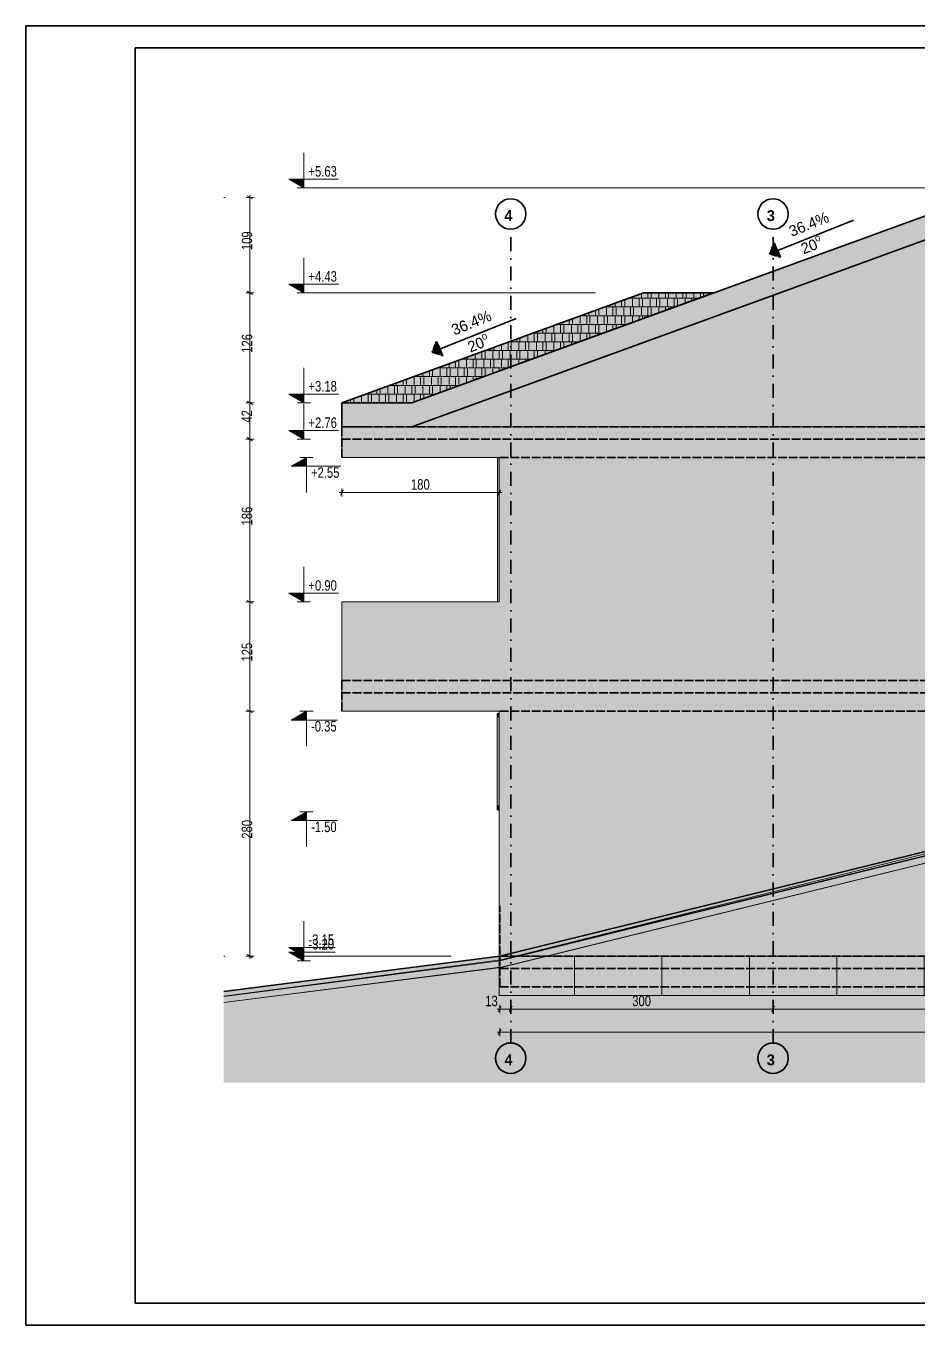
# Model space of a CAD drawing. Extents: x -1929 to 256751, y -18317 to 36108.
# Drawn here: x 167765 to 177970, y 2225 to 17075 of the extents above; entities that cross this region are included whole.
import ezdxf

# ---------------------------------------------------------------- set-up
doc = ezdxf.new("R2010")
doc.units = 0
doc.header["$LTSCALE"] = 5
doc.header["$MEASUREMENT"] = 0
doc.linetypes.add('- Осеви линии', pattern=[670.277762, 317.5, -176.388889, 0, -176.388874])
doc.linetypes.add('- Скирити линии', pattern=[245, 200, -45])
for name, color, linetype, lineweight in [('1', 8, 'Continuous', 13), ('164', 255, 'Continuous', 15), ('41', 7, 'Continuous', 35), ('46', 9, 'Continuous', 35), ('85', 252, 'Continuous', 20)]:
    doc.layers.add(name, color=color, linetype=linetype, lineweight=lineweight)
for name, color, linetype, lineweight, true_color in [('142', 7, 'Continuous', 35, 0x2a2a2a), ('162', 7, 'Continuous', 15, 0xaaaaaa), ('181', 7, 'Continuous', 0, 0xf2eee3), ('61', 7, 'Continuous', 20, 0x6a6a6a), ('65', 7, 'Continuous', 20, 0x4e4e4e), ('87', 7, 'Continuous', 20, 0x6a6a6a), ('88', 7, 'Continuous', 20, 0x5e5e5e), ('89', 7, 'Continuous', 20, 0x111111)]:
    doc.layers.add(name, color=color, linetype=linetype, lineweight=lineweight, true_color=true_color)
doc.layers.add('RGB colored ARCHICAD elements', color=7, linetype='Continuous')
doc.styles.add('GENERATED_STYLE_4', font='arial.ttf')
doc.styles.add('GENERATED_STYLE_5', font='arialbd.ttf')
doc.styles.add('GENERATED_STYLE_6', font='Cambria Math.ttf')

# ---------------------------------------------------------------- blocks, each defined once
blk = doc.blocks.new('*X257')
at = {"layer": '1', "color": 250, "linetype": 'Continuous', "lineweight": 13, "true_color": 0x2a2a2a}
for p, q in [((144.28, 234.74), (137.91, 234.74)), ((138.28, 234.74), (138.28, 234.88)), ((139.02, 234.92), (139.02, 235.15)), ((140.28, 232.75), (140.28, 234.74)), ((140.78, 234.92), (140.78, 235.79)), ((142.28, 234.74), (142.28, 235.97)), ((143.02, 234.92), (143.02, 235.97)), ((152.28, 234.74), (144.28, 234.74)), ((144.28, 234.74), (144.28, 232.75)), ((144.78, 234.92), (144.78, 235.97)), ((146.28, 234.74), (146.28, 235.97)), ((147.02, 234.92), (147.02, 235.97)), ((148.28, 232.75), (148.28, 234.74)), ((148.78, 234.92), (148.78, 235.97)), ((150.28, 234.74), (150.28, 235.97)), ((151.02, 234.92), (151.02, 235.97)), ((153.91, 234.74), (152.28, 234.74)), ((152.28, 234.74), (152.28, 234.15)), ((152.78, 234.92), (152.78, 235.97)), ((154.28, 234.88), (154.28, 235.97)), ((155.02, 235.15), (155.02, 235.97)), ((156.78, 235.79), (156.78, 235.97)), ((130.28, 230.76), (130.28, 231.97)), ((131.02, 230.93), (131.02, 232.24)), ((132.44, 232.75), (136.28, 232.75)), ((132.78, 230.93), (132.78, 232.58)), ((133.02, 232.92), (133.02, 232.97)), ((134.28, 230.76), (134.28, 232.75)), ((134.78, 232.92), (134.78, 233.61)), ((135.02, 230.93), (135.02, 232.58)), ((136.28, 234.15), (136.28, 232.75)), ((136.28, 232.75), (144.28, 232.75)), ((136.78, 230.93), (136.78, 232.58)), ((137.02, 232.92), (137.02, 234.42)), ((138.28, 230.76), (138.28, 232.75)), ((138.78, 232.92), (138.78, 234.57)), ((139.02, 230.93), (139.02, 232.58)), ((140.78, 230.93), (140.78, 232.58)), ((141.02, 232.92), (141.02, 234.57)), ((142.28, 230.76), (142.28, 232.75)), ((142.78, 232.92), (142.78, 234.57)), ((143.02, 230.93), (143.02, 232.58)), ((144.28, 232.75), (148.44, 232.75)), ((144.78, 231.42), (144.78, 232.58)), ((145.02, 232.92), (145.02, 234.57)), ((146.28, 231.97), (146.28, 232.75)), ((146.78, 232.92), (146.78, 234.57)), ((147.02, 232.24), (147.02, 232.58)), ((149.02, 232.97), (149.02, 234.57)), ((150.78, 233.61), (150.78, 234.57)), ((153.02, 234.42), (153.02, 234.57)), ((121.5, 228.77), (128.28, 228.77)), ((122.28, 226.78), (122.28, 228.77)), ((122.78, 228.94), (122.78, 229.24)), ((124.28, 228.77), (124.28, 229.78)), ((125.02, 228.94), (125.02, 230.05)), ((126.28, 226.78), (126.28, 228.77)), ((126.78, 228.94), (126.78, 230.59)), ((128.28, 230.76), (126.97, 230.76)), ((136.28, 230.76), (128.28, 230.76)), ((128.28, 230.76), (128.28, 228.77)), ((128.28, 228.77), (136.28, 228.77)), ((128.78, 230.93), (128.78, 231.42)), ((129.02, 228.94), (129.02, 230.59)), ((130.28, 226.78), (130.28, 228.77)), ((130.78, 228.94), (130.78, 230.59)), ((132.28, 228.77), (132.28, 230.76)), ((133.02, 228.94), (133.02, 230.59)), ((134.28, 227.6), (134.28, 228.77)), ((134.78, 228.94), (134.78, 230.59)), ((142.97, 230.76), (136.28, 230.76)), ((136.28, 230.76), (136.28, 228.77)), ((136.28, 228.77), (137.5, 228.77)), ((137.02, 228.94), (137.02, 230.59)), ((138.78, 229.24), (138.78, 230.59)), ((140.28, 229.78), (140.28, 230.76)), ((141.02, 230.05), (141.02, 230.59)), ((114.78, 224.96), (114.78, 226.33)), ((120.28, 226.78), (116.04, 226.78)), ((116.28, 224.79), (116.28, 226.78)), ((116.78, 226.95), (116.78, 227.05)), ((117.02, 224.96), (117.02, 226.61)), ((118.28, 226.78), (118.28, 227.6)), ((118.78, 224.96), (118.78, 226.61)), ((119.02, 226.95), (119.02, 227.87)), ((128.28, 226.78), (120.28, 226.78)), ((120.28, 226.78), (120.28, 224.79)), ((120.78, 226.95), (120.78, 228.51)), ((121.02, 224.96), (121.02, 226.61)), ((122.78, 224.96), (122.78, 226.61)), ((123.02, 226.95), (123.02, 228.6)), ((124.28, 224.79), (124.28, 226.78)), ((124.78, 226.95), (124.78, 228.6)), ((125.02, 224.96), (125.02, 226.61)), ((126.78, 224.96), (126.78, 226.61)), ((127.02, 226.95), (127.02, 228.6)), ((132.04, 226.78), (128.28, 226.78)), ((128.28, 226.78), (128.28, 225.42)), ((128.78, 226.95), (128.78, 228.6)), ((129.02, 225.69), (129.02, 226.61)), ((130.78, 226.33), (130.78, 226.61)), ((131.02, 226.95), (131.02, 228.6)), ((132.78, 227.05), (132.78, 228.6)), ((135.02, 227.87), (135.02, 228.6)), ((136.78, 228.51), (136.78, 228.6)), ((112.28, 222.8), (105.1, 222.8)), ((106.28, 222.8), (106.28, 223.23)), ((107.02, 222.97), (107.02, 223.5)), ((108.28, 220.81), (108.28, 222.8)), ((108.78, 222.97), (108.78, 224.14)), ((110.28, 222.8), (110.28, 224.69)), ((110.57, 224.79), (112.28, 224.79)), ((111.02, 222.97), (111.02, 224.62)), ((112.28, 225.42), (112.28, 224.79)), ((112.28, 224.79), (120.28, 224.79)), ((120.28, 222.8), (112.28, 222.8)), ((112.28, 222.8), (112.28, 220.81)), ((112.78, 222.97), (112.78, 224.62)), ((113.02, 224.96), (113.02, 225.69)), ((114.28, 222.8), (114.28, 224.79)), ((115.02, 222.97), (115.02, 224.62)), ((116.28, 221.05), (116.28, 222.8)), ((116.78, 222.97), (116.78, 224.62)), ((118.28, 222.8), (118.28, 224.79)), ((119.02, 222.97), (119.02, 224.62)), ((120.28, 224.79), (126.57, 224.79)), ((121.1, 222.8), (120.28, 222.8)), ((120.28, 222.8), (120.28, 222.5)), ((120.78, 222.97), (120.78, 224.62)), ((122.28, 223.23), (122.28, 224.79)), ((123.02, 223.5), (123.02, 224.62)), ((124.78, 224.14), (124.78, 224.62)), ((126.28, 224.69), (126.28, 224.79)), ((98.28, 218.82), (98.28, 220.32)), ((99.02, 218.99), (99.02, 220.59)), ((99.63, 220.81), (104.28, 220.81)), ((100.28, 220.81), (100.28, 221.05)), ((100.78, 218.99), (100.78, 220.64)), ((101.02, 220.98), (101.02, 221.32)), ((102.28, 218.82), (102.28, 220.81)), ((102.78, 220.98), (102.78, 221.96)), ((103.02, 218.99), (103.02, 220.64)), ((104.28, 222.5), (104.28, 220.81)), ((104.28, 220.81), (112.28, 220.81)), ((104.78, 218.99), (104.78, 220.64)), ((105.02, 220.98), (105.02, 222.63)), ((106.28, 218.82), (106.28, 220.81)), ((106.78, 220.98), (106.78, 222.63)), ((107.02, 218.99), (107.02, 220.64)), ((108.78, 218.99), (108.78, 220.64)), ((109.02, 220.98), (109.02, 222.63)), ((110.28, 218.86), (110.28, 220.81)), ((110.78, 220.98), (110.78, 222.63)), ((111.02, 219.13), (111.02, 220.64)), ((112.28, 220.81), (115.63, 220.81)), ((112.78, 219.77), (112.78, 220.64)), ((113.02, 220.98), (113.02, 222.63)), ((114.28, 220.32), (114.28, 220.81)), ((114.78, 220.98), (114.78, 222.63)), ((115.02, 220.59), (115.02, 220.64)), ((117.02, 221.32), (117.02, 222.63)), ((118.78, 221.96), (118.78, 222.63)), ((88.69, 216.83), (96.28, 216.83)), ((90.28, 214.84), (90.28, 216.83)), ((90.78, 217), (90.78, 217.59)), ((92.28, 216.83), (92.28, 218.14)), ((93.02, 217), (93.02, 218.41)), ((96.28, 218.82), (94.16, 218.82)), ((94.28, 218.82), (94.28, 218.86)), ((94.28, 214.84), (94.28, 216.83)), ((94.78, 217), (94.78, 218.65)), ((95.02, 218.99), (95.02, 219.13)), ((104.28, 218.82), (96.28, 218.82)), ((96.28, 218.82), (96.28, 216.83)), ((96.28, 216.83), (104.28, 216.83)), ((96.78, 218.99), (96.78, 219.77)), ((97.02, 217), (97.02, 218.65)), ((98.28, 214.84), (98.28, 216.83)), ((98.78, 217), (98.78, 218.65)), ((100.28, 216.83), (100.28, 218.82)), ((101.02, 217), (101.02, 218.65)), ((102.28, 215.95), (102.28, 216.83)), ((102.78, 217), (102.78, 218.65)), ((110.16, 218.82), (104.28, 218.82)), ((104.28, 218.82), (104.28, 216.83)), ((104.28, 216.83), (104.69, 216.83)), ((105.02, 217), (105.02, 218.65)), ((106.78, 217.59), (106.78, 218.65)), ((108.28, 218.14), (108.28, 218.82)), ((109.02, 218.41), (109.02, 218.65)), ((81.02, 213.02), (81.02, 214.04)), ((82.78, 213.02), (82.78, 214.67)), ((88.28, 214.84), (83.22, 214.84)), ((84.28, 212.85), (84.28, 214.84)), ((84.78, 215.01), (84.78, 215.41)), ((85.02, 213.02), (85.02, 214.67)), ((86.28, 214.84), (86.28, 215.95)), ((86.78, 213.02), (86.78, 214.67)), ((87.02, 215.01), (87.02, 216.22)), ((96.28, 214.84), (88.28, 214.84)), ((88.28, 214.84), (88.28, 212.85)), ((88.78, 215.01), (88.78, 216.66)), ((89.02, 213.02), (89.02, 214.67)), ((90.78, 213.02), (90.78, 214.67)), ((91.02, 215.01), (91.02, 216.66)), ((92.28, 212.85), (92.28, 214.84)), ((92.78, 215.01), (92.78, 216.66)), ((93.02, 213.02), (93.02, 214.67)), ((94.78, 213.22), (94.78, 214.67)), ((95.02, 215.01), (95.02, 216.66)), ((99.22, 214.84), (96.28, 214.84)), ((96.28, 214.84), (96.28, 213.77)), ((96.78, 215.01), (96.78, 216.66)), ((97.02, 214.04), (97.02, 214.67)), ((99.02, 215.01), (99.02, 216.66)), ((100.78, 215.41), (100.78, 216.66)), ((103.02, 216.22), (103.02, 216.66)), ((72.78, 211.03), (72.78, 211.04)), ((74.28, 210.86), (74.28, 211.59)), ((75.02, 211.03), (75.02, 211.85)), ((76.78, 211.03), (76.78, 212.5)), ((77.75, 212.85), (80.28, 212.85)), ((78.28, 210.86), (78.28, 212.85)), ((78.78, 213.02), (78.78, 213.22)), ((79.02, 211.03), (79.02, 212.68)), ((80.28, 213.77), (80.28, 212.85)), ((80.28, 212.85), (88.28, 212.85)), ((80.78, 211.03), (80.78, 212.68)), ((82.28, 210.86), (82.28, 212.85)), ((83.02, 211.03), (83.02, 212.68)), ((84.78, 211.03), (84.78, 212.68)), ((86.28, 210.86), (86.28, 212.85)), ((87.02, 211.03), (87.02, 212.68)), ((88.28, 212.85), (93.75, 212.85)), ((88.78, 211.04), (88.78, 212.68)), ((90.28, 211.59), (90.28, 212.85)), ((91.02, 211.85), (91.02, 212.68)), ((92.78, 212.5), (92.78, 212.68))]:
    blk.add_line(p, q, dxfattribs=at)

msp = doc.modelspace()

# ---------------------------------------------------------------- hatches: boundary and pattern name
at = {"linetype": 'Continuous', "lineweight": 0}
for points in [[(184373.1, 9192.6), (173181.7, 6443.4), (173184.4, 6396.7), (185187.5, 9345.2), (187696.2, 9345.2), (187696.2, 9391.6), (185183.2, 9391.6)], [(173181.7, 6443.4), (170028.2, 6038.4), (170028.2, 5984.1), (173196.5, 6398.3), (184373.1, 9192.6)]]:
    msp.add_hatch(color=256, dxfattribs=at).paths.add_polyline_path(points)
at = {"linetype": 'Continuous', "lineweight": 0, "true_color": 0xb5b5b5}
msp.add_hatch(color=253, dxfattribs=at).paths.add_polyline_path([(170028.2, 4995.6), (187696.2, 4995.6), (187696.2, 9266.5), (185218.2, 9266.5), (173220.4, 6318.4), (170028.2, 5911.4)])
at = {"layer": '142', "linetype": 'Continuous', "lineweight": 35, "true_color": 0x2a2a2a}
msp.add_hatch(color=250, dxfattribs=at).paths.add_polyline_path([(173184.4, 6387.2), (170028.2, 5982.5), (170028.2, 5910.8), (173202.8, 6312.9), (185155.4, 9251.1), (183852.1, 9008.4)])
at = {"layer": '162', "linetype": 'Continuous', "lineweight": 15, "true_color": 0x2a2a2a}
for points in [[(176322.9, 14597), (176270.9, 14471.8), (176396.4, 14432.3)], [(172462.1, 13470.3), (172410.1, 13345.1), (172535.6, 13305.6)]]:
    msp.add_hatch(color=250, dxfattribs=at).paths.add_polyline_path(points)
at = {"layer": '181', "linetype": 'Continuous', "lineweight": 0, "true_color": 0xf2eee3}
msp.add_hatch(color=7, dxfattribs=at).paths.add_polyline_path([(172179.5, 12491.6), (185679.5, 12491.6), (178929.5, 14948.4)])
at = {"layer": '85', "linetype": 'Continuous', "lineweight": 20}
for points in [[(170944.3, 15225), (170944.3, 15325), (170771.3, 15325)], [(170944.3, 14023.9), (170944.3, 14123.9), (170771.3, 14123.9)], [(170944.3, 12768.2), (170944.3, 12868.2), (170771.3, 12868.2)], [(170944.3, 12351.6), (170944.3, 12451.6), (170771.3, 12451.6)], [(170973.7, 12141.6), (170800.7, 12041.6), (170973.7, 12041.6)], [(170944.3, 10491.6), (170944.3, 10591.6), (170771.3, 10591.6)], [(170973.7, 9241.6), (170800.7, 9141.6), (170973.7, 9141.6)], [(170973.7, 8091.6), (170800.7, 7991.6), (170973.7, 7991.6)], [(170944.3, 6441.6), (170944.3, 6541.6), (170771.3, 6541.6)], [(170944.3, 6389.3), (170944.3, 6489.3), (170771.3, 6489.3)]]:
    msp.add_hatch(color=256, dxfattribs=at).paths.add_polyline_path(points)
at = {"layer": '89', "linetype": 'Continuous', "lineweight": 20, "true_color": 0x222222}
h = msp.add_hatch(dxfattribs=at)
h.set_pattern_fill('GRID_100X100_0001', color=250, scale=50.000024, style=0, pattern_type=2)
h.set_pattern_definition([(180, (242039.9, 9591.6), (0, 1000), []), (90, (242039.9, 9591.6), (1000, 0), [])])
h.paths.add_polyline_path([(173179.5, 5991.6), (185179.5, 5991.6), (185179.5, 6441.6), (173179.5, 6441.6)])
at = {"layer": 'RGB colored ARCHICAD elements', "linetype": 'Continuous', "lineweight": 0, "true_color": 0xccbeac}
for points in [[(172179.5, 12768.2), (172179.5, 12672.5), (178929.5, 15129.3), (178929.5, 15225)], [(172179.5, 12640.5), (178929.5, 15097.3), (178929.5, 15129.3), (172179.5, 12672.5)], [(172179.5, 12491.6), (178929.5, 14948.4), (178929.5, 15097.3), (172179.5, 12640.5)], [(172179.5, 12768.2), (171379.5, 12768.2), (171379.5, 12672.5), (172179.5, 12672.5)], [(171379.5, 12672.5), (171379.5, 12640.5), (172179.5, 12640.5), (172179.5, 12672.5)], [(172179.5, 12640.5), (171379.5, 12640.5), (171379.5, 12491.6), (172179.5, 12491.6)]]:
    msp.add_hatch(color=9, dxfattribs=at).paths.add_polyline_path(points)
at = {"layer": 'RGB colored ARCHICAD elements', "linetype": 'Continuous', "lineweight": 0, "true_color": 0x7a7878}
msp.add_hatch(color=8, dxfattribs=at).paths.add_polyline_path([(171379.5, 12768.2), (172179.5, 12768.2), (175629.5, 14023.9), (174829.5, 14023.9)])
at = {"layer": 'RGB colored ARCHICAD elements', "linetype": 'Continuous', "lineweight": 0, "true_color": 0xf2eee3}
for points in [[(171379.5, 12141.6), (171629.5, 12141.6), (171629.5, 12491.6), (171379.5, 12491.6)], [(171629.5, 12141.6), (173179.5, 12141.6), (173179.5, 12491.6), (171629.5, 12491.6)], [(173179.5, 12491.6), (173179.5, 9591.6), (173429.5, 9591.6), (173429.5, 12491.6)], [(173429.5, 12141.6), (176179.5, 12141.6), (176179.5, 12351.6), (176429.5, 12351.6), (176429.5, 12141.6), (181331.8, 12141.6), (181331.8, 12351.6), (181581.8, 12351.6), (181581.8, 12141.6), (184929.5, 12141.6), (184929.5, 12491.6), (173429.5, 12491.6)], [(176179.5, 12351.6), (176179.5, 9591.6), (176429.5, 9591.6), (176429.5, 12351.6)], [(173429.5, 12141.6), (173429.5, 9591.6), (176179.5, 9591.6), (176179.5, 12141.6)], [(179381.8, 12141.6), (176429.5, 12141.6), (176429.5, 9591.6), (179381.8, 9591.6)], [(171539.5, 9591.6), (171539.5, 10491.6), (171379.5, 10491.6), (171379.5, 9591.6)], [(173179.5, 10491.6), (171539.5, 10491.6), (171539.5, 9591.6), (173179.5, 9591.6)], [(171629.5, 9591.6), (171379.5, 9591.6), (171379.5, 9241.6), (171629.5, 9241.6)], [(171629.5, 9241.6), (173179.5, 9241.6), (173179.5, 9591.6), (171629.5, 9591.6)], [(173179.5, 9591.6), (173179.5, 6441.6), (173429.5, 6441.6), (173429.5, 9591.6)], [(184929.5, 9591.6), (173429.5, 9591.6), (173429.5, 9241.6), (176179.5, 9241.6), (176179.5, 9451.6), (176429.5, 9451.6), (176429.5, 9241.6), (181331.8, 9241.6), (181331.8, 9451.6), (181581.8, 9451.6), (181581.8, 9241.6), (184929.5, 9241.6)], [(176179.5, 9451.6), (176179.5, 6441.6), (176429.5, 6441.6), (176429.5, 9451.6)], [(173429.5, 9241.6), (173429.5, 6441.6), (176179.5, 6441.6), (176179.5, 9241.6)], [(176429.5, 6441.6), (181331.8, 6441.6), (181331.8, 9241.6), (176429.5, 9241.6)]]:
    msp.add_hatch(color=7, dxfattribs=at).paths.add_polyline_path(points)
at = {"layer": 'RGB colored ARCHICAD elements', "linetype": 'Continuous', "lineweight": 0, "true_color": 0x4e4e49}
for points in [[(173179.5, 12141.6), (173160.5, 12141.6), (173160.5, 10491.6), (173179.5, 10491.6)], [(173154.5, 9166.6), (173179.5, 9166.6), (173179.5, 9216.6), (173154.5, 9216.6)], [(173154.5, 8166.6), (173179.5, 8166.6), (173179.5, 9166.6), (173154.5, 9166.6)], [(173154.5, 8116.6), (173179.5, 8116.6), (173179.5, 8166.6), (173154.5, 8166.6)]]:
    msp.add_hatch(color=251, dxfattribs=at).paths.add_polyline_path(points)
at = {"layer": 'RGB colored ARCHICAD elements', "linetype": 'Continuous', "lineweight": 0, "true_color": 0x7f7f7f}
msp.add_hatch(color=8, dxfattribs=at).paths.add_polyline_path([(173179.5, 5991.6), (185179.5, 5991.6), (185179.5, 6441.6), (173179.5, 6441.6)])

# ---------------------------------------------------------------- linework, layer by layer
at = {"layer": '1', "color": 250, "linetype": 'Continuous', "lineweight": 13, "true_color": 0x2a2a2a, "flags": 128}
for points in [[(172179.5, 12491.6), (178929.5, 14948.4), (185679.5, 12491.6)], [(176322.9, 14597), (176270.9, 14471.8), (176396.4, 14432.3)], [(172462.1, 13470.3), (172410.1, 13345.1), (172535.6, 13305.6)]]:
    msp.add_lwpolyline(points, close=True, dxfattribs=at)
for points in [[(187696.2, 9345.2), (185187.5, 9345.2), (173184.4, 6396.7), (173181.7, 6443.4), (184373.1, 9192.6), (185183.2, 9391.6), (187696.2, 9391.6)], [(187696.2, 9266.5), (185218.2, 9266.5), (173220.4, 6318.4), (170028.2, 5911.4)], [(170028.2, 5910.8), (173202.8, 6312.9), (185155.4, 9251.1), (183852.1, 9008.4), (173184.4, 6387.2), (170028.2, 5982.5)], [(170028.2, 5984.1), (173196.5, 6398.3), (184373.1, 9192.6), (173181.7, 6443.4), (170028.2, 6038.4)]]:
    msp.add_lwpolyline(points, dxfattribs=at)
at = {"layer": '164', "color": 250, "linetype": 'Continuous', "lineweight": 15, "true_color": 0x2a2a2a}
for p, q in [((171379.5, 12141.6), (171379.5, 12491.6)), ((173179.5, 12491.6), (171629.5, 12491.6)), ((184929.5, 12491.6), (173429.5, 12491.6)), ((171629.5, 12141.6), (171379.5, 12141.6)), ((173179.5, 12141.6), (171629.5, 12141.6)), ((171379.5, 9241.6), (171379.5, 9591.6)), ((171629.5, 9241.6), (171379.5, 9241.6)), ((171629.5, 9241.6), (173179.5, 9241.6))]:
    msp.add_line(p, q, dxfattribs=at)
at = {"layer": '41', "linetype": 'Continuous', "lineweight": 35}
for p, q in [((172179.5, 12768.2), (178929.5, 15225)), ((178929.5, 14948.4), (172179.5, 12491.6)), ((174829.5, 14023.9), (171379.5, 12768.2)), ((172179.5, 12768.2), (175629.5, 14023.9)), ((175629.5, 14023.9), (174829.5, 14023.9)), ((171379.5, 12768.2), (172179.5, 12768.2)), ((171379.5, 12768.2), (171379.5, 12672.5)), ((171379.5, 12672.5), (171379.5, 12640.5)), ((171379.5, 12640.5), (171379.5, 12491.6)), ((171629.5, 12491.6), (171379.5, 12491.6))]:
    msp.add_line(p, q, dxfattribs=at)
at = {"layer": '41', "color": 7, "linetype": 'Continuous', "lineweight": 35, "ltscale": 0.1, "flags": 128}
for points in [[(188765.4, 17075.4), (167765.4, 17075.4), (167765.4, 2225.4), (188765.4, 2225.4)], [(188515.4, 16825.4), (169015.4, 16825.4), (169015.4, 2475.4), (188515.4, 2475.4)]]:
    msp.add_lwpolyline(points, close=True, dxfattribs=at)
at = {"layer": '41', "color": 250, "linetype": 'Continuous', "lineweight": 35, "ltscale": 0.1, "true_color": 0x2a2a2a, "flags": 128}
for points in [[(177232.4, 14856.9), (176270.9, 14471.8)], [(173371.6, 13730.2), (172410.1, 13345.1)], [(170028.2, 6038), (173184.4, 6441.6), (185184.4, 9391.6), (187696.2, 9391.6)]]:
    msp.add_lwpolyline(points, dxfattribs=at)
at = {"layer": '41', "color": 250, "linetype": '- Осеви линии', "lineweight": 35, "ltscale": 0.1, "true_color": 0x2a2a2a, "flags": 128}
for points in [[(173310.2, 5449.2), (173310.2, 14751.9)], [(176310.8, 5449.2), (176310.8, 14751.9)]]:
    msp.add_lwpolyline(points, dxfattribs=at)
at = {"layer": '41', "color": 250, "linetype": '- Скирити линии', "lineweight": 35, "ltscale": 0.1, "true_color": 0x2a2a2a, "flags": 128}
for points in [[(176322.9, 14597), (176270.9, 14471.8), (176396.4, 14432.3)], [(172462.1, 13470.3), (172410.1, 13345.1), (172535.6, 13305.6)]]:
    msp.add_lwpolyline(points, close=True, dxfattribs=at)
for points in [[(171379.5, 12491.6), (185679.5, 12491.6)], [(171379.5, 12141.6), (171379.5, 12491.6)], [(171379.5, 12351.6), (185179.5, 12351.6)], [(173184.4, 12141.6), (185184.4, 12141.6)], [(171379.5, 9591.6), (185184.4, 9591.6)], [(171379.5, 9591.6), (171379.5, 9241.6)], [(171379.5, 9451.6), (185184.4, 9451.6)], [(173184.4, 9241.6), (185084.9, 9241.6)], [(173184.4, 6091.6), (173184.4, 7018.4)], [(173184.4, 6441.6), (185184.4, 6441.6)], [(173184.4, 6301.6), (185184.4, 6301.6)], [(173184.4, 6091.6), (185184.4, 6091.6)]]:
    msp.add_lwpolyline(points, dxfattribs=at)
at = {"layer": '41', "color": 250, "linetype": 'Continuous', "lineweight": 35, "true_color": 0x2a2a2a}
for centre in [(173310.2, 14926.1), (176310.8, 14926.1), (173310.2, 5275.1), (176310.8, 5275.1)]:
    msp.add_circle(centre, 174.1, dxfattribs=at)
at = {"layer": '61', "linetype": 'Continuous', "lineweight": 20}
for p, q in [((173160.5, 10491.6), (173160.5, 12141.6)), ((173154.5, 9166.6), (173154.5, 9216.6)), ((173179.5, 9216.6), (173154.5, 9216.6)), ((173154.5, 8166.6), (173154.5, 9166.6)), ((173154.5, 8116.6), (173154.5, 8166.6)), ((173179.5, 8116.6), (173154.5, 8116.6))]:
    msp.add_line(p, q, dxfattribs=at)
at = {"layer": '85', "linetype": 'Continuous', "lineweight": 20}
for p, q in [((170944.3, 15225), (170944.3, 15625)), ((170944.3, 15225), (170771.3, 15325)), ((170771.3, 15325), (170944.3, 15325)), ((170944.3, 15325), (171338.6, 15325)), ((170944.3, 15225), (170869.3, 15225)), ((170944.3, 15225), (178379.5, 15225)), ((170042.8, 15115.9), (170028.2, 15115.9)), ((170374, 15115.9), (170280.3, 15115.9)), ((170358.4, 15097.8), (170295.9, 15133.9)), ((170327.2, 15115.9), (170327.2, 15146.4)), ((170327.2, 14023.9), (170327.2, 15115.9)), ((170944.3, 14023.9), (170944.3, 14423.9)), ((170944.3, 14023.9), (170771.3, 14123.9)), ((170771.3, 14123.9), (170944.3, 14123.9)), ((170944.3, 14123.9), (171338.6, 14123.9)), ((170374, 14023.9), (170280.3, 14023.9)), ((170295.9, 14042), (170358.4, 14005.9)), ((170327.2, 12768.2), (170327.2, 14023.9)), ((170944.3, 14023.9), (170869.3, 14023.9)), ((170944.3, 14023.9), (174279.5, 14023.9)), ((170944.3, 12768.2), (170944.3, 13168.2)), ((170295.9, 12786.3), (170358.4, 12750.2)), ((170944.3, 12768.2), (170771.3, 12868.2)), ((170771.3, 12868.2), (170944.3, 12868.2)), ((170944.3, 12868.2), (171338.6, 12868.2)), ((170374, 12768.2), (170280.3, 12768.2)), ((170327.2, 12351.6), (170327.2, 12768.2)), ((170944.3, 12768.2), (170869.3, 12768.2)), ((170944.3, 12768.2), (171019.3, 12768.2)), ((170944.3, 12351.6), (170944.3, 12751.6)), ((170374, 12351.6), (170280.3, 12351.6)), ((170295.9, 12369.6), (170358.4, 12333.5)), ((170327.2, 10491.6), (170327.2, 12351.6)), ((170944.3, 12351.6), (170771.3, 12451.6)), ((170771.3, 12451.6), (170944.3, 12451.6)), ((170944.3, 12351.6), (170869.3, 12351.6)), ((170944.3, 12451.6), (171338.6, 12451.6)), ((170944.3, 12351.6), (171019.3, 12351.6)), ((170973.7, 12141.6), (170800.7, 12041.6)), ((170800.7, 12041.6), (170973.7, 12041.6)), ((170973.7, 12141.6), (170898.7, 12141.6)), ((170973.7, 12141.6), (171048.7, 12141.6)), ((170973.7, 12141.6), (170973.7, 11741.6)), ((170973.7, 12041.6), (171367.9, 12041.6)), ((171349, 11742), (171379.5, 11742)), ((171397.6, 11773.3), (171361.5, 11710.8)), ((171379.5, 11695.2), (171379.5, 11788.9)), ((171379.5, 11742), (173179.5, 11742)), ((173161.5, 11710.8), (173197.6, 11773.3)), ((173179.5, 11695.2), (173179.5, 11788.9)), ((173179.5, 11742), (173210.1, 11742)), ((170944.3, 10491.6), (170944.3, 10891.6)), ((170944.3, 10491.6), (170771.3, 10591.6)), ((170771.3, 10591.6), (170944.3, 10591.6)), ((170944.3, 10591.6), (171338.6, 10591.6)), ((170374, 10491.6), (170280.3, 10491.6)), ((170295.9, 10509.6), (170358.4, 10473.5)), ((170327.2, 9241.6), (170327.2, 10491.6)), ((170944.3, 10491.6), (170869.3, 10491.6)), ((170944.3, 10491.6), (171019.3, 10491.6)), ((170374, 9241.6), (170280.3, 9241.6)), ((170295.9, 9259.6), (170358.4, 9223.5)), ((170327.2, 6441.6), (170327.2, 9241.6)), ((170973.7, 9241.6), (170800.7, 9141.6)), ((170973.7, 9241.6), (170898.7, 9241.6)), ((170973.7, 9241.6), (171048.7, 9241.6)), ((170973.7, 9241.6), (170973.7, 8841.6)), ((170800.7, 9141.6), (170973.7, 9141.6)), ((170973.7, 9141.6), (171330, 9141.6)), ((170973.7, 8091.6), (170800.7, 7991.6)), ((170973.7, 8091.6), (170898.7, 8091.6)), ((170973.7, 8091.6), (171048.7, 8091.6)), ((170973.7, 8091.6), (170973.7, 7691.6)), ((170800.7, 7991.6), (170973.7, 7991.6)), ((170973.7, 7991.6), (171330, 7991.6)), ((170944.3, 6441.6), (170944.3, 6841.6)), ((170944.3, 6389.3), (170944.3, 6789.3)), ((170944.3, 6441.6), (170771.3, 6541.6)), ((170771.3, 6541.6), (170944.3, 6541.6)), ((170944.3, 6541.6), (171300.6, 6541.6)), ((170042.8, 6441.6), (170028.2, 6441.6)), ((170374, 6441.6), (170280.3, 6441.6)), ((170295.9, 6459.6), (170358.4, 6423.5)), ((170327.2, 6411), (170327.2, 6441.6)), ((170944.3, 6389.3), (170771.3, 6489.3)), ((170771.3, 6489.3), (170944.3, 6489.3)), ((170944.3, 6441.6), (170869.3, 6441.6)), ((170944.3, 6389.3), (170869.3, 6389.3)), ((170944.3, 6489.3), (171300.6, 6489.3)), ((170944.3, 6441.6), (172629.5, 6441.6)), ((170944.3, 6389.3), (171019.3, 6389.3)), ((173153.8, 5837.5), (173184.4, 5837.5)), ((173202.4, 5868.8), (173166.4, 5806.3)), ((173184.4, 5790.7), (173184.4, 5884.4)), ((173184.4, 5837.5), (173310.2, 5837.5)), ((173328.3, 5868.8), (173292.2, 5806.3)), ((173310.2, 5790.7), (173310.2, 5884.4)), ((173310.2, 5837.5), (176310.8, 5837.5)), ((176328.9, 5868.8), (176292.8, 5806.3)), ((176310.8, 5790.7), (176310.8, 5884.4)), ((176310.8, 5837.5), (181460.8, 5837.5)), ((173153.8, 5573.9), (173184.4, 5573.9)), ((173202.4, 5605.1), (173166.4, 5542.6)), ((173184.4, 5527), (173184.4, 5620.7)), ((173184.4, 5573.9), (185184.4, 5573.9))]:
    msp.add_line(p, q, dxfattribs=at)
at = {"layer": '87', "color": 250, "linetype": 'Continuous', "lineweight": 20, "true_color": 0x2a2a2a}
for p, q in [((171379.5, 10491.6), (171539.5, 10491.6)), ((171379.5, 9591.6), (171379.5, 10491.6)), ((171539.5, 10491.6), (173179.5, 10491.6)), ((176179.5, 6441.6), (173429.5, 6441.6)), ((181331.8, 6441.6), (176429.5, 6441.6))]:
    msp.add_line(p, q, dxfattribs=at)
at = {"layer": '88', "color": 250, "linetype": 'Continuous', "lineweight": 20, "true_color": 0x2a2a2a}
for p, q in [((173179.5, 12491.6), (173429.5, 12491.6)), ((173179.5, 10491.6), (173179.5, 12141.6)), ((173179.5, 6441.6), (173179.5, 9241.6)), ((173179.5, 6441.6), (173429.5, 6441.6)), ((176179.5, 6441.6), (176429.5, 6441.6))]:
    msp.add_line(p, q, dxfattribs=at)
at = {"layer": '89', "color": 250, "linetype": 'Continuous', "lineweight": 20, "true_color": 0x222222}
for q in [(173179.5, 6441.6), (185179.5, 5991.6)]:
    msp.add_line((173179.5, 5991.6), q, dxfattribs=at)

# ---------------------------------------------------------------- block references
at = {"layer": '65', "color": 250, "linetype": 'Continuous', "lineweight": 20, "true_color": 0x2a2a2a, "xscale": 50.00002355911847, "yscale": 50.00002355911847, "zscale": 50.00002355911847}
msp.add_blockref('*X257', (167765.4, 2225.4), dxfattribs=at)

# ---------------------------------------------------------------- texts
at = {"layer": '1', "linetype": 'Continuous', "lineweight": 13, "char_height": 120, "attachment_point": 7, "style": 'GENERATED_STYLE_6'}
for s, insert in [('\\A1;{\\W0.800000x;\\pql;\\fCentury Gothic|b0|i0|c0|p34;+5.63}', (170996.9, 15352)), ('\\A1;{\\W0.800000x;\\pql;\\fCentury Gothic|b0|i0|c0|p34;+4.43}', (170996.9, 14150.9)), ('\\A1;{\\W0.800000x;\\pql;\\fCentury Gothic|b0|i0|c0|p34;+3.18}', (170996.9, 12895.2)), ('\\A1;{\\W0.800000x;\\pql;\\fCentury Gothic|b0|i0|c0|p34;+2.76}', (170996.9, 12478.5)), ('\\A1;{\\W0.800000x;\\pql;\\fCentury Gothic|b0|i0|c0|p34;+2.55}', (171026.2, 11908.5)), ('\\A1;{\\W0.800000x;\\pql;\\fCentury Gothic|b0|i0|c0|p34;180}', (172169.6, 11773)), ('\\A1;{\\W0.800000x;\\pql;\\fCentury Gothic|b0|i0|c0|p34;+0.90}', (170996.9, 10618.5)), ('\\A1;{\\W0.800000x;\\pql;\\fCentury Gothic|b0|i0|c0|p34;-0.35}', (171026.2, 9008.5)), ('\\A1;{\\W0.800000x;\\pql;\\fCentury Gothic|b0|i0|c0|p34;-1.50}', (171026.2, 7858.5)), ('\\A1;{\\W0.800000x;\\pql;\\fCentury Gothic|b0|i0|c0|p34;-3.15}', (170996.9, 6568.5)), ('\\A1;{\\W0.800000x;\\pql;\\fCentury Gothic|b0|i0|c0|p34;-3.20}', (170996.9, 6516.2)), ('\\A1;{\\W0.800000x;\\pql;\\fCentury Gothic|b0|i0|c0|p34;13}', (173018.9, 5868.5)), ('\\A1;{\\W0.800000x;\\pql;\\fCentury Gothic|b0|i0|c0|p34;300}', (174700.6, 5868.5))]:
    msp.add_mtext(s, dxfattribs=dict(at, insert=insert))
at = {"layer": '1', "linetype": 'Continuous', "lineweight": 13, "char_height": 120, "attachment_point": 7, "rotation": 90, "style": 'GENERATED_STYLE_6'}
for s, insert in [('\\A1;{\\W0.800000x;\\pql;\\fCentury Gothic|b0|i0|c0|p34;109}', (170354.6, 14513.3)), ('\\A1;{\\W0.800000x;\\pql;\\fCentury Gothic|b0|i0|c0|p34;126}', (170354.6, 13339.5)), ('\\A1;{\\W0.800000x;\\pql;\\fCentury Gothic|b0|i0|c0|p34;42}', (170351.6, 12540.8)), ('\\A1;{\\W0.800000x;\\pql;\\fCentury Gothic|b0|i0|c0|p34;186}', (170354.6, 11365)), ('\\A1;{\\W0.800000x;\\pql;\\fCentury Gothic|b0|i0|c0|p34;125}', (170354.6, 9810)), ('\\A1;{\\W0.800000x;\\pql;\\fCentury Gothic|b0|i0|c0|p34;280}', (170354.6, 7785))]:
    msp.add_mtext(s, dxfattribs=dict(at, insert=insert))
at = {"layer": '46', "color": 254, "linetype": 'Continuous', "lineweight": 35, "char_height": 125, "attachment_point": 5, "style": 'GENERATED_STYLE_5'}
for s, insert in [('\\A1;{\\pqc;\\fCentury Gothic|b1|i0|c204|p34;4}', (173285.1, 14907.8)), ('\\A1;{\\pqc;\\fCentury Gothic|b1|i0|c204|p34;3}', (176285.7, 14906.2)), ('\\A1;{\\pqc;\\fCentury Gothic|b1|i0|c204|p34;4}', (173285.1, 5256.8)), ('\\A1;{\\pqc;\\fCentury Gothic|b1|i0|c204|p34;3}', (176285.7, 5255.2))]:
    msp.add_mtext(s, dxfattribs=dict(at, insert=insert))
at = {"layer": '46', "color": 254, "linetype": 'Continuous', "lineweight": 35, "char_height": 125, "attachment_point": 5, "style": 'GENERATED_STYLE_4'}
for s, insert, rotation in [('\\A1;{\\pqc;\\fCentury Gothic|b0|i0|c204|p34;36.4%}', (176721.2, 14808.9), 22.03077), ('\\A1;{\\pqc;\\fCentury Gothic|b0|i0|c204|p34;20\\fCentury Gothic|b0|i0|c204|p34;\\A1{\\H.66x;\\Sо^  ;}}', (176752.3, 14566.8), 21.17805), ('\\A1;{\\pqc;\\fCentury Gothic|b0|i0|c204|p34;36.4%}', (172860.4, 13682.2), 22.03077), ('\\A1;{\\pqc;\\fCentury Gothic|b0|i0|c204|p34;20\\fCentury Gothic|b0|i0|c204|p34;\\A1{\\H.66x;\\Sо^  ;}}', (172941, 13444.1), 21.17805)]:
    msp.add_mtext(s, dxfattribs=dict(at, insert=insert, rotation=rotation))

doc.saveas('drawing.dxf')
